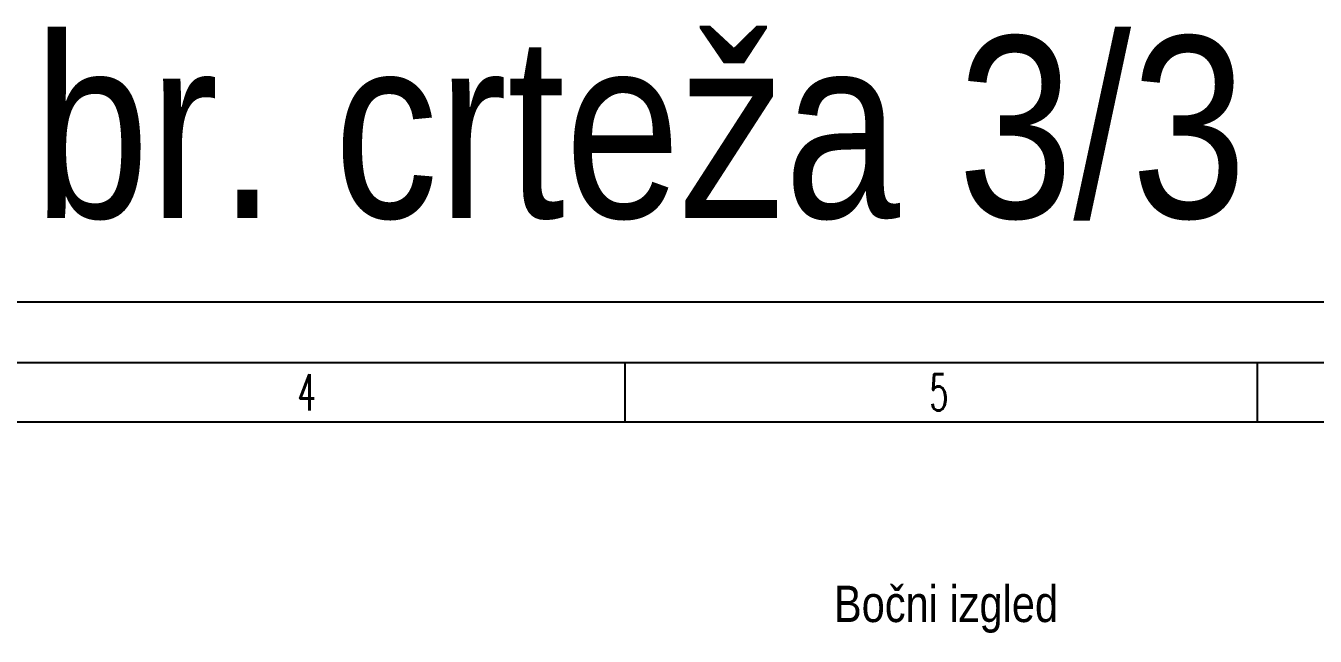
# Model space of a CAD drawing. Header units: millimetres. Extents: x 9130 to 9550, y -18883 to -17651.
# Drawn here: x 9289.2 to 9395.8, y -18613.1 to -18562.7 of the extents above; entities that cross this region are included whole.
import ezdxf

# ---------------------------------------------------------------- set-up
doc = ezdxf.new("R2010")
doc.units = ezdxf.units.MM
for name, color, linetype in [('00 uvodnice', 82, 'Continuous'), ('01-KOSTUR ORMARA', 7, 'Continuous'), ('02-MODULI', 7, 'Continuous'), ('OO cn60', 1, 'Continuous')]:
    doc.layers.add(name, color=color, linetype=linetype)
doc.styles.add('ARIAL NARROW', font='ARIALN.TTF')
doc.styles.add('simboli', font='symbol.ttf', dxfattribs={"width": 0.6, "height": 2.2})

# ---------------------------------------------------------------- blocks, each defined once
blk = doc.blocks.new('Zaglavlje A3 prazno-Sue')
at = {"color": 7, "true_color": 0xffffff}
blk.add_lwpolyline([(0, 297), (420, 297), (420, 0), (0, 0)], close=True, dxfattribs=at)
at = {"layer": '01-KOSTUR ORMARA'}
for p, q in [((209.09, 287.1), (209.09, 292)), ((261.36, 287.1), (261.36, 292))]:
    blk.add_line(p, q, dxfattribs=at)
blk.add_lwpolyline([(7, 292), (415, 292), (415, 5), (7, 5)], close=True, dxfattribs=at)
blk.add_lwpolyline([(7, 287.1), (410.1, 287.1), (410.1, 5)], dxfattribs=at)
at = {"layer": 'OO cn60', "color": 0, "linetype": 'Continuous', "char_height": 3, "width": 8.2385, "attachment_point": 2, "style": 'simboli'}
for s, insert in [('{\\Fsimplex|c238;4}', (182.76, 291.02)), ('{\\Fsimplex|c238;5}', (235.03, 291.02))]:
    blk.add_mtext(s, dxfattribs=dict(at, insert=insert))

msp = doc.modelspace()

# ---------------------------------------------------------------- block references
msp.add_blockref('Zaglavlje A3 prazno-Sue', (9129.6679, -18882.5286))

# ---------------------------------------------------------------- texts
at = {"layer": '00 uvodnice', "color": 1, "linetype": 'Continuous', "insert": (9339.9983, -18563.5931), "char_height": 15, "width": 136.718327, "attachment_point": 2, "style": 'ARIAL NARROW'}
msp.add_mtext('br. crteža 3/3', dxfattribs=at)
at = {"layer": '02-MODULI', "insert": (9365.2857, -18608.9778), "char_height": 3, "width": 48.081008, "attachment_point": 2, "style": 'ARIAL NARROW'}
msp.add_mtext('Bočni izgled', dxfattribs=at)

doc.saveas('drawing.dxf')
